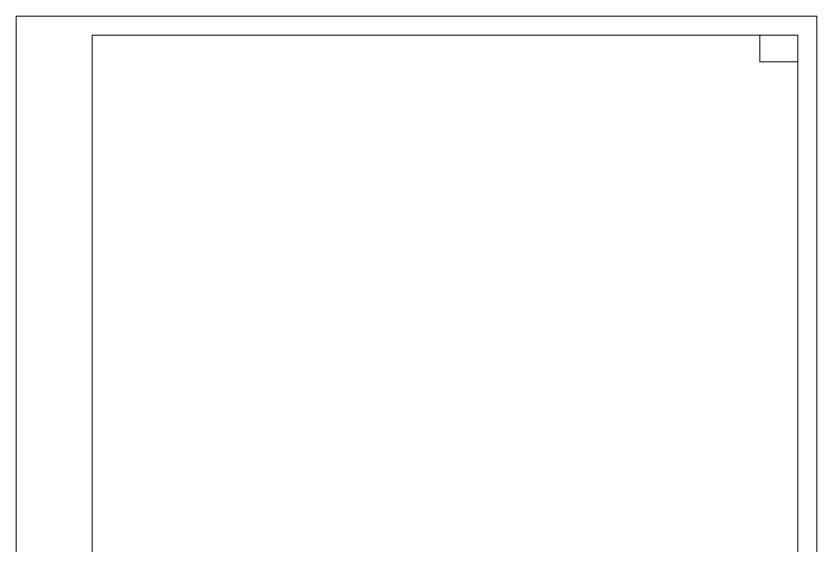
# Model space of a CAD drawing. Header units: metres. Extents: x -163 to 308, y -116 to 9.
# Drawn here: x -52.29 to -31.29, y -8.96 to 4.94 of the extents above; entities that cross this region are included whole.
import ezdxf

# ---------------------------------------------------------------- set-up
doc = ezdxf.new("R2010")
doc.units = ezdxf.units.M
doc.header["$MEASUREMENT"] = 0
doc.layers.add('Level 50', color=7, linetype='Continuous', lineweight=0)

# ---------------------------------------------------------------- blocks, each defined once
blk = doc.blocks.new('*U281')
at = {"layer": 'Level 50', "color": 7, "linetype": 'Continuous', "lineweight": 0}
for p, q in [((10.511, 14.855), (-10.489, 14.855)), ((-10.489, 14.855), (-10.489, -14.845)), ((10.511, -14.845), (10.511, 14.855))]:
    blk.add_line(p, q, dxfattribs=at)
at = {"layer": 'Level 50', "color": 7, "linetype": 'Continuous', "lineweight": 13}
for p, q in [((-8.489, 14.355), (-8.489, -14.345)), ((-8.489, 14.355), (10.011, 14.355)), ((9.011, 13.655), (9.011, 14.355)), ((10.011, -14.345), (10.011, 14.355)), ((9.011, 13.655), (10.011, 13.655))]:
    blk.add_line(p, q, dxfattribs=at)
blk = doc.blocks.new('формат А4')
at = {"layer": 'Level 50', "color": 7, "linetype": 'Continuous', "lineweight": 0}
blk.add_blockref('*U281', (10.489, -14.855), dxfattribs=at)

msp = doc.modelspace()

# ---------------------------------------------------------------- block references
at = {"layer": 'Level 50', "color": 7, "linetype": 'Continuous', "lineweight": 0}
msp.add_blockref('формат А4', (-52.28725385, 4.94013829), dxfattribs=at)

doc.saveas('drawing.dxf')
